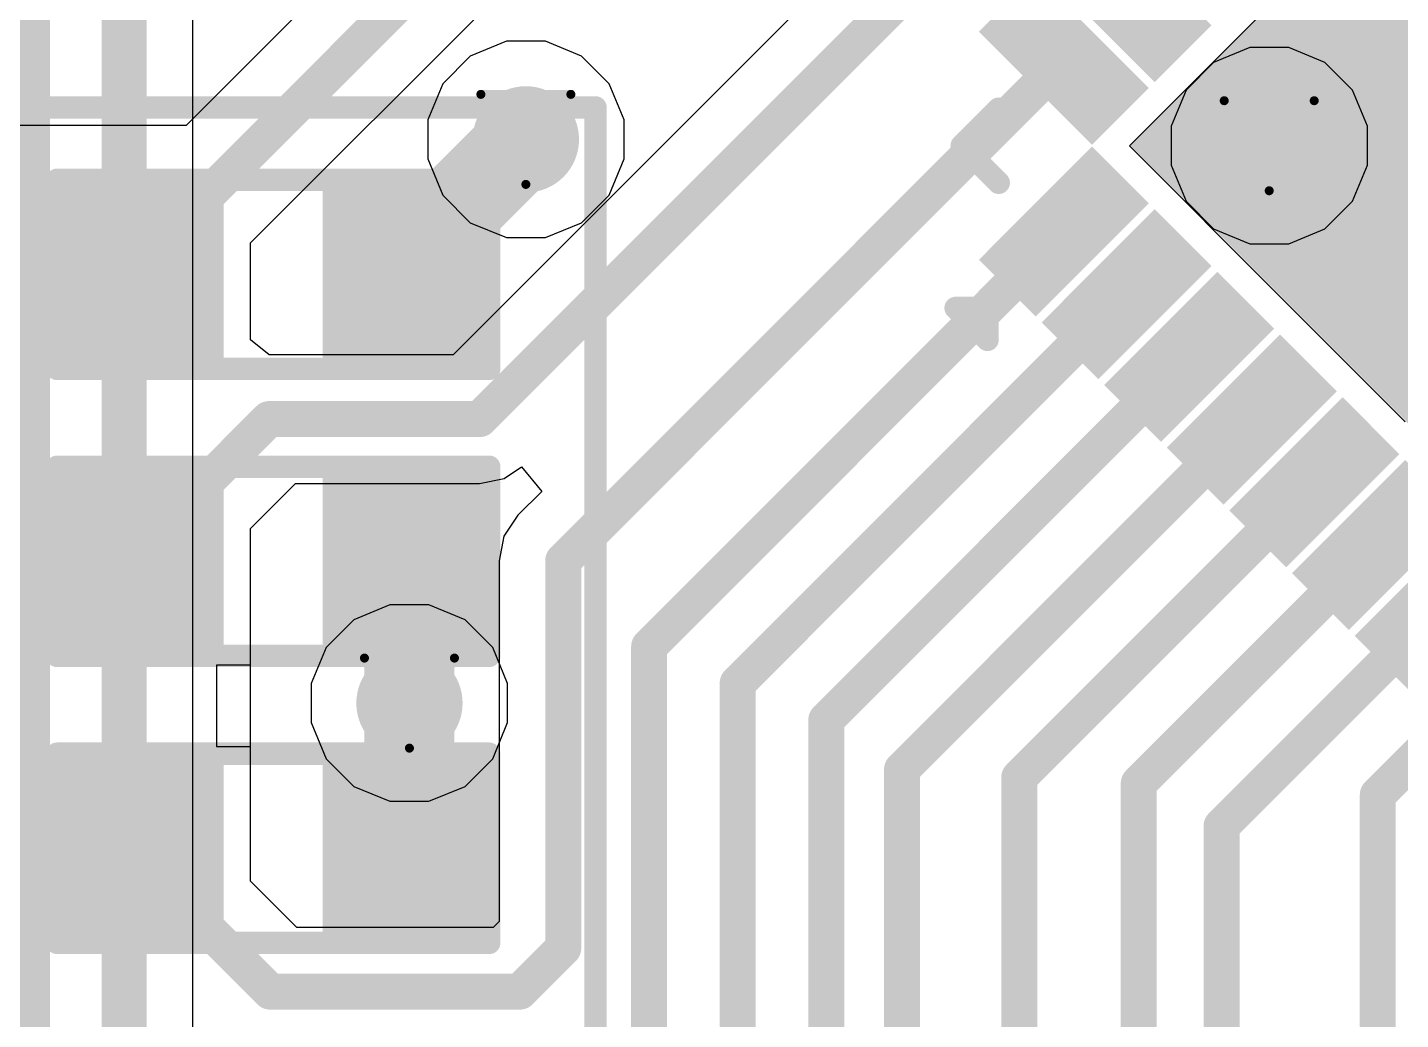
# Model space of a CAD drawing. Header units: inches. Extents: x 0 to 12.2, y 0 to 7.
# Drawn here: x 0.9288 to 1.2339, y 3.676 to 3.8963 of the extents above; entities that cross this region are included whole.
import ezdxf

# ---------------------------------------------------------------- set-up
doc = ezdxf.new("R2010")
doc.units = ezdxf.units.IN
doc.header["$MEASUREMENT"] = 0
for name, color, linetype in [('Bottom Layer', 5, 'Continuous'), ('Drill Drawing', 1, 'Continuous'), ('Layer 1', 16, 'Continuous'), ('Layer 2', 76, 'Continuous'), ('Top Layer', 1, 'Continuous'), ('Top Overlay', 2, 'Continuous'), ('Top Paste', 8, 'Continuous'), ('Top Solder', 216, 'Continuous'), ('Via Holes', 16, 'Continuous')]:
    doc.layers.add(name, color=color, linetype=linetype)

# ---------------------------------------------------------------- blocks, each defined once
blk = doc.blocks.new('32_QFN__5_5__23')
at = {"layer": 'Top Layer'}
for points in [[(-0.07382, 0.08209), (-0.07382, 0.10965), (-0.06398, 0.10965), (-0.06398, 0.08209)], [(-0.05413, 0.08209), (-0.05413, 0.10965), (-0.04429, 0.10965), (-0.04429, 0.08209)], [(-0.10965, 0.07382), (-0.08209, 0.07382), (-0.08209, 0.06398), (-0.10965, 0.06398)], [(-0.06791, 0.06791), (0.06791, 0.06791), (0.06791, -0.06791), (-0.06791, -0.06791)], [(-0.10965, 0.05413), (-0.08209, 0.05413), (-0.08209, 0.04429), (-0.10965, 0.04429)], [(-0.10965, 0.03445), (-0.08209, 0.03445), (-0.08209, 0.02461), (-0.10965, 0.02461)], [(-0.10965, 0.01476), (-0.08209, 0.01476), (-0.08209, 0.00492), (-0.10965, 0.00492)], [(-0.10965, -0.00492), (-0.08209, -0.00492), (-0.08209, -0.01476), (-0.10965, -0.01476)], [(-0.10965, -0.02461), (-0.08209, -0.02461), (-0.08209, -0.03445), (-0.10965, -0.03445)], [(-0.10965, -0.04429), (-0.08209, -0.04429), (-0.08209, -0.05413), (-0.10965, -0.05413)]]:
    blk.add_hatch(color=1, dxfattribs=at).paths.add_polyline_path(points)
at = {"layer": 'Top Paste'}
for points in [[(-0.07382, 0.08209), (-0.07382, 0.10965), (-0.06398, 0.10965), (-0.06398, 0.08209)], [(-0.05413, 0.08209), (-0.05413, 0.10965), (-0.04429, 0.10965), (-0.04429, 0.08209)], [(-0.10965, 0.07382), (-0.08209, 0.07382), (-0.08209, 0.06398), (-0.10965, 0.06398)], [(-0.10965, 0.05413), (-0.08209, 0.05413), (-0.08209, 0.04429), (-0.10965, 0.04429)], [(-0.10965, 0.03445), (-0.08209, 0.03445), (-0.08209, 0.02461), (-0.10965, 0.02461)], [(-0.10965, 0.01476), (-0.08209, 0.01476), (-0.08209, 0.00492), (-0.10965, 0.00492)], [(-0.10965, -0.00492), (-0.08209, -0.00492), (-0.08209, -0.01476), (-0.10965, -0.01476)], [(-0.10965, -0.02461), (-0.08209, -0.02461), (-0.08209, -0.03445), (-0.10965, -0.03445)], [(-0.10965, -0.04429), (-0.08209, -0.04429), (-0.08209, -0.05413), (-0.10965, -0.05413)]]:
    blk.add_hatch(color=8, dxfattribs=at).paths.add_polyline_path(points)
at = {"layer": 'Top Solder'}
for points in [[(-0.07782, 0.07809), (-0.07782, 0.11365), (-0.05998, 0.11365), (-0.05998, 0.07809)], [(-0.05813, 0.07809), (-0.05813, 0.11365), (-0.04029, 0.11365), (-0.04029, 0.07809)], [(-0.11365, 0.07782), (-0.07809, 0.07782), (-0.07809, 0.05998), (-0.11365, 0.05998)], [(-0.07191, 0.07191), (0.07191, 0.07191), (0.07191, -0.07191), (-0.07191, -0.07191)], [(-0.11365, 0.05813), (-0.07809, 0.05813), (-0.07809, 0.04029), (-0.11365, 0.04029)], [(-0.11365, 0.03845), (-0.07809, 0.03845), (-0.07809, 0.02061), (-0.11365, 0.02061)], [(-0.11365, 0.01876), (-0.07809, 0.01876), (-0.07809, 0.00092), (-0.11365, 0.00092)], [(-0.11365, -0.00092), (-0.07809, -0.00092), (-0.07809, -0.01876), (-0.11365, -0.01876)], [(-0.11365, -0.02061), (-0.07809, -0.02061), (-0.07809, -0.03845), (-0.11365, -0.03845)], [(-0.11365, -0.04029), (-0.07809, -0.04029), (-0.07809, -0.05813), (-0.11365, -0.05813)]]:
    blk.add_hatch(color=216, dxfattribs=at).paths.add_polyline_path(points)
at = {"layer": 'Top Overlay'}
for points in [[(-0.09843, 0.09843, 0.005, 0.005, 0), (-0.09843, 0.08681, 0.005, 0.005, 0)], [(-0.09843, 0.09843, 0.005, 0.005, 0), (-0.08681, 0.09843, 0.005, 0.005, 0)], [(-0.12487, 0.0739, 0.005, 0.005, 0), (-0.12487, 0.0639, 0.005, 0.005, 0)], [(-0.12487, 0.0739, 0.005, 0.005, 0), (-0.11987, 0.0689, 0.005, 0.005, 0)], [(-0.12487, 0.0639, 0.005, 0.005, 0), (-0.11987, 0.0689, 0.005, 0.005, 0)]]:
    blk.add_lwpolyline(points, format="xyseb", dxfattribs=at)
for points in [[(-0.09968, 0.09843, 0.0025, 0.0025, 1), (-0.09718, 0.09843, 0.0025, 0.0025, 1)], [(-0.09968, 0.09843, 0.0025, 0.0025, 1), (-0.09718, 0.09843, 0.0025, 0.0025, 1)], [(-0.08806, 0.09843, 0.0025, 0.0025, 1), (-0.08556, 0.09843, 0.0025, 0.0025, 1)], [(-0.09968, 0.08681, 0.0025, 0.0025, 1), (-0.09718, 0.08681, 0.0025, 0.0025, 1)], [(-0.12612, 0.0739, 0.0025, 0.0025, 1), (-0.12362, 0.0739, 0.0025, 0.0025, 1)], [(-0.12612, 0.0739, 0.0025, 0.0025, 1), (-0.12362, 0.0739, 0.0025, 0.0025, 1)], [(-0.12112, 0.0689, 0.0025, 0.0025, 1), (-0.11862, 0.0689, 0.0025, 0.0025, 1)], [(-0.12112, 0.0689, 0.0025, 0.0025, 1), (-0.11862, 0.0689, 0.0025, 0.0025, 1)], [(-0.12612, 0.0639, 0.0025, 0.0025, 1), (-0.12362, 0.0639, 0.0025, 0.0025, 1)], [(-0.12612, 0.0639, 0.0025, 0.0025, 1), (-0.12362, 0.0639, 0.0025, 0.0025, 1)]]:
    blk.add_lwpolyline(points, format="xyseb", close=True, dxfattribs=at)
blk = doc.blocks.new('R___0603_89')
at = {"layer": 'Top Layer'}
for points in [[(-0.015, 0.0175), (-0.015, -0.0175), (-0.045, -0.0175), (-0.045, 0.0175)], [(0.045, 0.0175), (0.045, -0.0175), (0.015, -0.0175), (0.015, 0.0175)]]:
    blk.add_hatch(color=1, dxfattribs=at).paths.add_polyline_path(points)
at = {"layer": 'Top Paste'}
for points in [[(-0.015, 0.0175), (-0.015, -0.0175), (-0.045, -0.0175), (-0.045, 0.0175)], [(0.045, 0.0175), (0.045, -0.0175), (0.015, -0.0175), (0.015, 0.0175)]]:
    blk.add_hatch(color=8, dxfattribs=at).paths.add_polyline_path(points)
at = {"layer": 'Top Solder'}
for points in [[(-0.011, 0.0215), (-0.011, -0.0215), (-0.049, -0.0215), (-0.049, 0.0215)], [(0.049, 0.0215), (0.049, -0.0215), (0.011, -0.0215), (0.011, 0.0215)]]:
    blk.add_hatch(color=216, dxfattribs=at).paths.add_polyline_path(points)
at = {"layer": 'Top Overlay'}
for points in [[(-0.048, 0.021, 0.005, 0.005, 0), (-0.048, -0.021, 0.005, 0.005, 0)], [(0.048, 0.021, 0.005, 0.005, 0), (-0.048, 0.021, 0.005, 0.005, 0)], [(0.048, 0.021, 0.005, 0.005, 0), (0.048, -0.021, 0.005, 0.005, 0)], [(0.048, -0.021, 0.005, 0.005, 0), (-0.048, -0.021, 0.005, 0.005, 0)]]:
    blk.add_lwpolyline(points, format="xyseb", dxfattribs=at)
for points in [[(-0.04925, 0.021, 0.0025, 0.0025, 1), (-0.04675, 0.021, 0.0025, 0.0025, 1)], [(-0.04925, 0.021, 0.0025, 0.0025, 1), (-0.04675, 0.021, 0.0025, 0.0025, 1)], [(0.04675, 0.021, 0.0025, 0.0025, 1), (0.04925, 0.021, 0.0025, 0.0025, 1)], [(0.04675, 0.021, 0.0025, 0.0025, 1), (0.04925, 0.021, 0.0025, 0.0025, 1)], [(-0.04925, -0.021, 0.0025, 0.0025, 1), (-0.04675, -0.021, 0.0025, 0.0025, 1)], [(-0.04925, -0.021, 0.0025, 0.0025, 1), (-0.04675, -0.021, 0.0025, 0.0025, 1)], [(0.04675, -0.021, 0.0025, 0.0025, 1), (0.04925, -0.021, 0.0025, 0.0025, 1)], [(0.04675, -0.021, 0.0025, 0.0025, 1), (0.04925, -0.021, 0.0025, 0.0025, 1)]]:
    blk.add_lwpolyline(points, format="xyseb", close=True, dxfattribs=at)
blk = doc.blocks.new('R___0603_90')
at = {"layer": 'Top Layer'}
for points in [[(-0.015, 0.0175), (-0.015, -0.0175), (-0.045, -0.0175), (-0.045, 0.0175)], [(0.045, 0.0175), (0.045, -0.0175), (0.015, -0.0175), (0.015, 0.0175)]]:
    blk.add_hatch(color=1, dxfattribs=at).paths.add_polyline_path(points)
at = {"layer": 'Top Paste'}
for points in [[(-0.015, 0.0175), (-0.015, -0.0175), (-0.045, -0.0175), (-0.045, 0.0175)], [(0.045, 0.0175), (0.045, -0.0175), (0.015, -0.0175), (0.015, 0.0175)]]:
    blk.add_hatch(color=8, dxfattribs=at).paths.add_polyline_path(points)
at = {"layer": 'Top Solder'}
for points in [[(-0.011, 0.0215), (-0.011, -0.0215), (-0.049, -0.0215), (-0.049, 0.0215)], [(0.049, 0.0215), (0.049, -0.0215), (0.011, -0.0215), (0.011, 0.0215)]]:
    blk.add_hatch(color=216, dxfattribs=at).paths.add_polyline_path(points)
at = {"layer": 'Top Overlay'}
for points in [[(-0.048, 0.021, 0.005, 0.005, 0), (-0.048, -0.021, 0.005, 0.005, 0)], [(0.048, 0.021, 0.005, 0.005, 0), (-0.048, 0.021, 0.005, 0.005, 0)], [(0.048, 0.021, 0.005, 0.005, 0), (0.048, -0.021, 0.005, 0.005, 0)], [(0.048, -0.021, 0.005, 0.005, 0), (-0.048, -0.021, 0.005, 0.005, 0)]]:
    blk.add_lwpolyline(points, format="xyseb", dxfattribs=at)
for points in [[(-0.04925, 0.021, 0.0025, 0.0025, 1), (-0.04675, 0.021, 0.0025, 0.0025, 1)], [(-0.04925, 0.021, 0.0025, 0.0025, 1), (-0.04675, 0.021, 0.0025, 0.0025, 1)], [(0.04675, 0.021, 0.0025, 0.0025, 1), (0.04925, 0.021, 0.0025, 0.0025, 1)], [(0.04675, 0.021, 0.0025, 0.0025, 1), (0.04925, 0.021, 0.0025, 0.0025, 1)], [(-0.04925, -0.021, 0.0025, 0.0025, 1), (-0.04675, -0.021, 0.0025, 0.0025, 1)], [(-0.04925, -0.021, 0.0025, 0.0025, 1), (-0.04675, -0.021, 0.0025, 0.0025, 1)], [(0.04675, -0.021, 0.0025, 0.0025, 1), (0.04925, -0.021, 0.0025, 0.0025, 1)], [(0.04675, -0.021, 0.0025, 0.0025, 1), (0.04925, -0.021, 0.0025, 0.0025, 1)]]:
    blk.add_lwpolyline(points, format="xyseb", close=True, dxfattribs=at)
blk = doc.blocks.new('R___0603_91')
at = {"layer": 'Top Layer'}
for points in [[(-0.015, 0.0175), (-0.015, -0.0175), (-0.045, -0.0175), (-0.045, 0.0175)], [(0.045, 0.0175), (0.045, -0.0175), (0.015, -0.0175), (0.015, 0.0175)]]:
    blk.add_hatch(color=1, dxfattribs=at).paths.add_polyline_path(points)
at = {"layer": 'Top Paste'}
for points in [[(-0.015, 0.0175), (-0.015, -0.0175), (-0.045, -0.0175), (-0.045, 0.0175)], [(0.045, 0.0175), (0.045, -0.0175), (0.015, -0.0175), (0.015, 0.0175)]]:
    blk.add_hatch(color=8, dxfattribs=at).paths.add_polyline_path(points)
at = {"layer": 'Top Solder'}
for points in [[(-0.011, 0.0215), (-0.011, -0.0215), (-0.049, -0.0215), (-0.049, 0.0215)], [(0.049, 0.0215), (0.049, -0.0215), (0.011, -0.0215), (0.011, 0.0215)]]:
    blk.add_hatch(color=216, dxfattribs=at).paths.add_polyline_path(points)
at = {"layer": 'Top Overlay'}
for points in [[(-0.048, 0.021, 0.005, 0.005, 0), (-0.048, -0.021, 0.005, 0.005, 0)], [(0.048, 0.021, 0.005, 0.005, 0), (-0.048, 0.021, 0.005, 0.005, 0)], [(0.048, 0.021, 0.005, 0.005, 0), (0.048, -0.021, 0.005, 0.005, 0)], [(0.048, -0.021, 0.005, 0.005, 0), (-0.048, -0.021, 0.005, 0.005, 0)]]:
    blk.add_lwpolyline(points, format="xyseb", dxfattribs=at)
for points in [[(-0.04925, 0.021, 0.0025, 0.0025, 1), (-0.04675, 0.021, 0.0025, 0.0025, 1)], [(-0.04925, 0.021, 0.0025, 0.0025, 1), (-0.04675, 0.021, 0.0025, 0.0025, 1)], [(0.04675, 0.021, 0.0025, 0.0025, 1), (0.04925, 0.021, 0.0025, 0.0025, 1)], [(0.04675, 0.021, 0.0025, 0.0025, 1), (0.04925, 0.021, 0.0025, 0.0025, 1)], [(-0.04925, -0.021, 0.0025, 0.0025, 1), (-0.04675, -0.021, 0.0025, 0.0025, 1)], [(-0.04925, -0.021, 0.0025, 0.0025, 1), (-0.04675, -0.021, 0.0025, 0.0025, 1)], [(0.04675, -0.021, 0.0025, 0.0025, 1), (0.04925, -0.021, 0.0025, 0.0025, 1)], [(0.04675, -0.021, 0.0025, 0.0025, 1), (0.04925, -0.021, 0.0025, 0.0025, 1)]]:
    blk.add_lwpolyline(points, format="xyseb", close=True, dxfattribs=at)

msp = doc.modelspace()

# ---------------------------------------------------------------- hatches: boundary and pattern name
at = {"layer": 'Bottom Layer'}
h = msp.add_hatch(color=5, dxfattribs=at)
edge = h.paths.add_edge_path()
edge.add_arc((1.03954, 3.87149), 0.01181, 0, 360)
h = msp.add_hatch(color=5, dxfattribs=at)
edge = h.paths.add_edge_path()
edge.add_arc((1.20472, 3.87008), 0.01181, 0, 360)
h = msp.add_hatch(color=5, dxfattribs=at)
edge = h.paths.add_edge_path()
edge.add_arc((1.01367, 3.74627), 0.01181, 0, 360)
at = {"layer": 'Layer 1'}
h = msp.add_hatch(color=16, dxfattribs=at)
edge = h.paths.add_edge_path()
edge.add_arc((1.03954, 3.87149), 0.01181, 0, 360)
h = msp.add_hatch(color=16, dxfattribs=at)
edge = h.paths.add_edge_path()
edge.add_arc((1.20472, 3.87008), 0.01181, 0, 360)
h = msp.add_hatch(color=16, dxfattribs=at)
edge = h.paths.add_edge_path()
edge.add_arc((1.01367, 3.74627), 0.01181, 0, 360)
at = {"layer": 'Layer 2'}
h = msp.add_hatch(color=76, dxfattribs=at)
edge = h.paths.add_edge_path()
edge.add_arc((1.03954, 3.87149), 0.01181, 0, 360)
h = msp.add_hatch(color=76, dxfattribs=at)
edge = h.paths.add_edge_path()
edge.add_arc((1.20472, 3.87008), 0.01181, 0, 360)
h = msp.add_hatch(color=76, dxfattribs=at)
edge = h.paths.add_edge_path()
edge.add_arc((1.01367, 3.74627), 0.01181, 0, 360)
at = {"layer": 'Top Layer'}
h = msp.add_hatch(color=1, dxfattribs=at)
edge = h.paths.add_edge_path()
edge.add_arc((1.03954, 3.87149), 0.01181, 0, 360)
h = msp.add_hatch(color=1, dxfattribs=at)
edge = h.paths.add_edge_path()
edge.add_arc((1.20472, 3.87008), 0.01181, 0, 360)
h = msp.add_hatch(color=1, dxfattribs=at)
edge = h.paths.add_edge_path()
edge.add_arc((1.01367, 3.74627), 0.01181, 0, 360)
at = {"layer": 'Via Holes'}
h = msp.add_hatch(color=7, dxfattribs=at)
edge = h.paths.add_edge_path()
edge.add_arc((1.03954, 3.87149), 0.00591, 0, 360)
h = msp.add_hatch(color=7, dxfattribs=at)
edge = h.paths.add_edge_path()
edge.add_arc((1.20472, 3.87008), 0.00591, 0, 360)
h = msp.add_hatch(color=7, dxfattribs=at)
edge = h.paths.add_edge_path()
edge.add_arc((1.01367, 3.74627), 0.00591, 0, 360)

# ---------------------------------------------------------------- linework, layer by layer
at = {"layer": 'Bottom Layer'}
msp.add_line((0.96554, 3.01775), (0.96554, 4.24456), dxfattribs=at)
for points in [[(0.9288, 2.3907, 0.01, 0.01, 0), (0.9288, 4.25724, 0.01, 0.01, 0)], [(0.95025, 3.01775, 0.01, 0.01, 0), (0.95025, 4.24456, 0.01, 0.01, 0)]]:
    msp.add_lwpolyline(points, format="xyseb", dxfattribs=at)
at = {"layer": 'Drill Drawing'}
for points in [[(1.02954, 3.88149, 0.002, 0.002, 0), (1.04954, 3.88149, 0.002, 0.002, 0)], [(1.02954, 3.88149, 0.002, 0.002, 0), (1.03954, 3.86149, 0.002, 0.002, 0)], [(1.03954, 3.86149, 0.002, 0.002, 0), (1.04954, 3.88149, 0.002, 0.002, 0)], [(1.19472, 3.88008, 0.002, 0.002, 0), (1.21472, 3.88008, 0.002, 0.002, 0)], [(1.19472, 3.88008, 0.002, 0.002, 0), (1.20472, 3.86008, 0.002, 0.002, 0)], [(1.20472, 3.86008, 0.002, 0.002, 0), (1.21472, 3.88008, 0.002, 0.002, 0)], [(1.00367, 3.75627, 0.002, 0.002, 0), (1.02367, 3.75627, 0.002, 0.002, 0)], [(1.00367, 3.75627, 0.002, 0.002, 0), (1.01367, 3.73627, 0.002, 0.002, 0)], [(1.01367, 3.73627, 0.002, 0.002, 0), (1.02367, 3.75627, 0.002, 0.002, 0)]]:
    msp.add_lwpolyline(points, format="xyseb", dxfattribs=at)
for points in [[(1.02904, 3.88149, 0.001, 0.001, 1), (1.03004, 3.88149, 0.001, 0.001, 1)], [(1.02904, 3.88149, 0.001, 0.001, 1), (1.03004, 3.88149, 0.001, 0.001, 1)], [(1.04904, 3.88149, 0.001, 0.001, 1), (1.05004, 3.88149, 0.001, 0.001, 1)], [(1.04904, 3.88149, 0.001, 0.001, 1), (1.05004, 3.88149, 0.001, 0.001, 1)], [(1.19422, 3.88008, 0.001, 0.001, 1), (1.19522, 3.88008, 0.001, 0.001, 1)], [(1.19422, 3.88008, 0.001, 0.001, 1), (1.19522, 3.88008, 0.001, 0.001, 1)], [(1.21422, 3.88008, 0.001, 0.001, 1), (1.21522, 3.88008, 0.001, 0.001, 1)], [(1.21422, 3.88008, 0.001, 0.001, 1), (1.21522, 3.88008, 0.001, 0.001, 1)], [(1.03904, 3.86149, 0.001, 0.001, 1), (1.04004, 3.86149, 0.001, 0.001, 1)], [(1.03904, 3.86149, 0.001, 0.001, 1), (1.04004, 3.86149, 0.001, 0.001, 1)], [(1.20422, 3.86008, 0.001, 0.001, 1), (1.20522, 3.86008, 0.001, 0.001, 1)], [(1.20422, 3.86008, 0.001, 0.001, 1), (1.20522, 3.86008, 0.001, 0.001, 1)], [(1.00317, 3.75627, 0.001, 0.001, 1), (1.00417, 3.75627, 0.001, 0.001, 1)], [(1.00317, 3.75627, 0.001, 0.001, 1), (1.00417, 3.75627, 0.001, 0.001, 1)], [(1.02317, 3.75627, 0.001, 0.001, 1), (1.02417, 3.75627, 0.001, 0.001, 1)], [(1.02317, 3.75627, 0.001, 0.001, 1), (1.02417, 3.75627, 0.001, 0.001, 1)], [(1.01317, 3.73627, 0.001, 0.001, 1), (1.01417, 3.73627, 0.001, 0.001, 1)], [(1.01317, 3.73627, 0.001, 0.001, 1), (1.01417, 3.73627, 0.001, 0.001, 1)]]:
    msp.add_lwpolyline(points, format="xyseb", close=True, dxfattribs=at)
at = {"layer": 'Layer 2'}
for p, q in [((1.0352, 3.8933), (1.02718, 3.88998)), ((1.04388, 3.8933), (1.0352, 3.8933)), ((1.05189, 3.88998), (1.04388, 3.8933)), ((1.20038, 3.89189), (1.19237, 3.88857)), ((1.20906, 3.89189), (1.20038, 3.89189)), ((1.21708, 3.88857), (1.20906, 3.89189)), ((1.02718, 3.88998), (1.02105, 3.88384)), ((1.05803, 3.88384), (1.05189, 3.88998)), ((1.19237, 3.88857), (1.18623, 3.88244)), ((1.22321, 3.88244), (1.21708, 3.88857)), ((1.02105, 3.88384), (1.01773, 3.87582)), ((1.06135, 3.87582), (1.05803, 3.88384)), ((1.18623, 3.88244), (1.18291, 3.87442)), ((1.22653, 3.87442), (1.22321, 3.88244)), ((1.01773, 3.87582), (1.01773, 3.86715)), ((1.06135, 3.86715), (1.06135, 3.87582)), ((1.18291, 3.87442), (1.18291, 3.86574)), ((1.22653, 3.86574), (1.22653, 3.87442)), ((1.01773, 3.86715), (1.02105, 3.85913)), ((1.05803, 3.85913), (1.06135, 3.86715)), ((1.18291, 3.86574), (1.18623, 3.85773)), ((1.22321, 3.85773), (1.22653, 3.86574)), ((1.02105, 3.85913), (1.02718, 3.85299)), ((1.05189, 3.85299), (1.05803, 3.85913)), ((1.18623, 3.85773), (1.19237, 3.85159)), ((1.21708, 3.85159), (1.22321, 3.85773)), ((1.02718, 3.85299), (1.0352, 3.84967)), ((1.04388, 3.84967), (1.05189, 3.85299)), ((1.19237, 3.85159), (1.20038, 3.84827)), ((1.20906, 3.84827), (1.21708, 3.85159)), ((1.0352, 3.84967), (1.04388, 3.84967)), ((1.20038, 3.84827), (1.20906, 3.84827)), ((1.00933, 3.76809), (1.00131, 3.76477)), ((1.01801, 3.76809), (1.00933, 3.76809)), ((1.02602, 3.76477), (1.01801, 3.76809)), ((1.00131, 3.76477), (0.99518, 3.75863)), ((1.03216, 3.75863), (1.02602, 3.76477)), ((0.99518, 3.75863), (0.99186, 3.75061)), ((1.03548, 3.75061), (1.03216, 3.75863)), ((0.99186, 3.75061), (0.99186, 3.74194)), ((1.03548, 3.74194), (1.03548, 3.75061)), ((0.99186, 3.74194), (0.99518, 3.73392)), ((1.03216, 3.73392), (1.03548, 3.74194)), ((0.99518, 3.73392), (1.00131, 3.72778)), ((1.02602, 3.72778), (1.03216, 3.73392)), ((1.00131, 3.72778), (1.00933, 3.72446)), ((1.01801, 3.72446), (1.02602, 3.72778)), ((1.00933, 3.72446), (1.01801, 3.72446))]:
    msp.add_line(p, q, dxfattribs=at)
at = {"layer": 'Top Layer'}
for p, q in [((1.03854, 3.94907), (0.96406, 3.87458)), ((0.97838, 3.84853), (1.05455, 3.9247)), ((1.11797, 3.91824), (1.02336, 3.82363)), ((1.17364, 3.87008), (1.21359, 3.91003)), ((0.96406, 3.87458), (0.87501, 3.87458)), ((1.20711, 3.83662), (1.17364, 3.87008)), ((0.97838, 3.82698), (0.97838, 3.84853)), ((1.23494, 3.80878), (1.20711, 3.83662)), ((0.98246, 3.82363), (0.97838, 3.82698)), ((1.02336, 3.82363), (0.98246, 3.82363)), ((0.98246, 3.82363), (0.98246, 3.82363)), ((1.03474, 3.79617), (1.03859, 3.79874)), ((1.03859, 3.79874), (1.04305, 3.7933)), ((1.02927, 3.79508), (1.03474, 3.79617)), ((0.97838, 3.78509), (0.98837, 3.79508)), ((0.98837, 3.79508), (1.02927, 3.79508)), ((1.02927, 3.79508), (1.02927, 3.79508)), ((1.04305, 3.7933), (1.03775, 3.788)), ((1.03775, 3.788), (1.03466, 3.78337)), ((0.97838, 3.73667), (0.97838, 3.78509)), ((1.03466, 3.78337), (1.03357, 3.77791)), ((1.03357, 3.77791), (1.03357, 3.77791)), ((1.03357, 3.77791), (1.03357, 3.69776)), ((0.97079, 3.75469), (0.97079, 3.73667)), ((0.97838, 3.75469), (0.97079, 3.75469)), ((0.97838, 3.73667), (0.97838, 3.75469)), ((0.97079, 3.73667), (0.97838, 3.73667)), ((0.97838, 3.70672), (0.97838, 3.73667)), ((0.98863, 3.69646), (0.97838, 3.70672)), ((1.03228, 3.69646), (0.98863, 3.69646)), ((1.03357, 3.69776), (1.03228, 3.69646))]:
    msp.add_line(p, q, dxfattribs=at)
for points in [[(0.96467, 3.85501, 0.008, 0.008, 0), (1.04864, 3.93898, 0.008, 0.008, 0)], [(1.02927, 3.80936, 0.008, 0.008, 0), (1.14118, 3.92126, 0.008, 0.008, 0)], [(1.04784, 3.77791, 0.008, 0.008, 0), (1.15908, 3.88915, 0.008, 0.008, 0)], [(1.02021, 3.85216, 0.02, 0.02, 0), (1.03954, 3.87149, 0.02, 0.02, 0)], [(0.95338, 3.84401, 0.008, 0.008, 0), (0.96438, 3.85501, 0.008, 0.008, 0)], [(0.96438, 3.85501, 0.008, 0.008, 0), (0.96467, 3.85501, 0.008, 0.008, 0)], [(1.06693, 3.75885, 0.008, 0.008, 0), (1.15908, 3.85101, 0.008, 0.008, 0)], [(0.90501, 3.84151, 0.015, 0.015, 0), (0.95338, 3.84151, 0.015, 0.015, 0)], [(0.95338, 3.84151, 0.008, 0.008, 0), (0.95338, 3.84401, 0.008, 0.008, 0)], [(1.08661, 3.7507, 0.008, 0.008, 0), (1.173, 3.83709, 0.008, 0.008, 0)], [(1.1063, 3.74255, 0.008, 0.008, 0), (1.18692, 3.82317, 0.008, 0.008, 0)], [(0.95338, 3.78027, 0.008, 0.008, 0), (0.98246, 3.80936, 0.008, 0.008, 0)], [(0.98246, 3.80936, 0.008, 0.008, 0), (1.02927, 3.80936, 0.008, 0.008, 0)], [(1.12312, 3.73153, 0.008, 0.008, 0), (1.20084, 3.80925, 0.008, 0.008, 0)], [(1.14916, 3.72974, 0.008, 0.008, 0), (1.21476, 3.79533, 0.008, 0.008, 0)], [(1.01367, 3.74627, 0.02, 0.02, 0), (1.01367, 3.77777, 0.02, 0.02, 0)], [(0.90501, 3.77777, 0.015, 0.015, 0), (0.95338, 3.77777, 0.015, 0.015, 0)], [(0.95338, 3.77777, 0.008, 0.008, 0), (0.95338, 3.78027, 0.008, 0.008, 0)], [(1.17573, 3.72846, 0.008, 0.008, 0), (1.22868, 3.78141, 0.008, 0.008, 0)], [(1.04784, 3.69184, 0.008, 0.008, 0), (1.04784, 3.77791, 0.008, 0.008, 0)], [(1.19412, 3.71894, 0.008, 0.008, 0), (1.2426, 3.76742, 0.008, 0.008, 0)], [(1.06693, 3.63493, 0.008, 0.008, 0), (1.06693, 3.75885, 0.008, 0.008, 0)], [(1.01367, 3.71894, 0.02, 0.02, 0), (1.01367, 3.74627, 0.02, 0.02, 0)], [(1.22885, 3.72591, 0.008, 0.008, 0), (1.25652, 3.75358, 0.008, 0.008, 0)], [(1.08661, 3.63109, 0.008, 0.008, 0), (1.08661, 3.7507, 0.008, 0.008, 0)], [(1.1063, 3.62639, 0.008, 0.008, 0), (1.1063, 3.74255, 0.008, 0.008, 0)], [(1.12312, 3.61888, 0.008, 0.008, 0), (1.12312, 3.73153, 0.008, 0.008, 0)], [(1.14916, 3.58924, 0.008, 0.008, 0), (1.14916, 3.72974, 0.008, 0.008, 0)], [(1.17573, 3.51323, 0.008, 0.008, 0), (1.17573, 3.72846, 0.008, 0.008, 0)], [(1.22885, 3.584, 0.008, 0.008, 0), (1.22885, 3.72591, 0.008, 0.008, 0)], [(1.19412, 3.56246, 0.008, 0.008, 0), (1.19412, 3.71894, 0.008, 0.008, 0)], [(0.90501, 3.71403, 0.015, 0.015, 0), (0.95338, 3.71403, 0.015, 0.015, 0)], [(0.95338, 3.71153, 0.008, 0.008, 0), (0.95338, 3.71403, 0.008, 0.008, 0)], [(0.95338, 3.71153, 0.008, 0.008, 0), (0.98272, 3.68219, 0.008, 0.008, 0)], [(1.03819, 3.68219, 0.008, 0.008, 0), (1.04784, 3.69184, 0.008, 0.008, 0)], [(0.98272, 3.68219, 0.008, 0.008, 0), (1.03819, 3.68219, 0.008, 0.008, 0)]]:
    msp.add_lwpolyline(points, format="xyseb", dxfattribs=at)
for points in [[(1.15708, 3.88915, 0.004, 0.004, 1), (1.16108, 3.88915, 0.004, 0.004, 1)], [(1.03454, 3.87149, 0.01, 0.01, 1), (1.04454, 3.87149, 0.01, 0.01, 1)], [(1.01521, 3.85216, 0.01, 0.01, 1), (1.02521, 3.85216, 0.01, 0.01, 1)], [(0.96238, 3.85501, 0.004, 0.004, 1), (0.96638, 3.85501, 0.004, 0.004, 1)], [(0.96238, 3.85501, 0.004, 0.004, 1), (0.96638, 3.85501, 0.004, 0.004, 1)], [(0.96267, 3.85501, 0.004, 0.004, 1), (0.96667, 3.85501, 0.004, 0.004, 1)], [(0.96267, 3.85501, 0.004, 0.004, 1), (0.96667, 3.85501, 0.004, 0.004, 1)], [(1.15708, 3.85101, 0.004, 0.004, 1), (1.16108, 3.85101, 0.004, 0.004, 1)], [(0.94963, 3.84151, 0.0075, 0.0075, 1), (0.95713, 3.84151, 0.0075, 0.0075, 1)], [(0.95138, 3.84401, 0.004, 0.004, 1), (0.95538, 3.84401, 0.004, 0.004, 1)], [(0.95138, 3.84401, 0.004, 0.004, 1), (0.95538, 3.84401, 0.004, 0.004, 1)], [(0.95138, 3.84151, 0.004, 0.004, 1), (0.95538, 3.84151, 0.004, 0.004, 1)], [(1.171, 3.83709, 0.004, 0.004, 1), (1.175, 3.83709, 0.004, 0.004, 1)], [(1.18492, 3.82317, 0.004, 0.004, 1), (1.18892, 3.82317, 0.004, 0.004, 1)], [(0.98046, 3.80936, 0.004, 0.004, 1), (0.98446, 3.80936, 0.004, 0.004, 1)], [(0.98046, 3.80936, 0.004, 0.004, 1), (0.98446, 3.80936, 0.004, 0.004, 1)], [(1.02727, 3.80936, 0.004, 0.004, 1), (1.03127, 3.80936, 0.004, 0.004, 1)], [(1.02727, 3.80936, 0.004, 0.004, 1), (1.03127, 3.80936, 0.004, 0.004, 1)], [(1.19884, 3.80925, 0.004, 0.004, 1), (1.20284, 3.80925, 0.004, 0.004, 1)], [(1.21276, 3.79533, 0.004, 0.004, 1), (1.21676, 3.79533, 0.004, 0.004, 1)], [(1.00867, 3.77777, 0.01, 0.01, 1), (1.01867, 3.77777, 0.01, 0.01, 1)], [(0.94963, 3.77777, 0.0075, 0.0075, 1), (0.95713, 3.77777, 0.0075, 0.0075, 1)], [(0.95138, 3.78027, 0.004, 0.004, 1), (0.95538, 3.78027, 0.004, 0.004, 1)], [(0.95138, 3.78027, 0.004, 0.004, 1), (0.95538, 3.78027, 0.004, 0.004, 1)], [(1.22668, 3.78141, 0.004, 0.004, 1), (1.23068, 3.78141, 0.004, 0.004, 1)], [(0.95138, 3.77777, 0.004, 0.004, 1), (0.95538, 3.77777, 0.004, 0.004, 1)], [(1.04584, 3.77791, 0.004, 0.004, 1), (1.04984, 3.77791, 0.004, 0.004, 1)], [(1.04584, 3.77791, 0.004, 0.004, 1), (1.04984, 3.77791, 0.004, 0.004, 1)], [(1.06493, 3.75885, 0.004, 0.004, 1), (1.06893, 3.75885, 0.004, 0.004, 1)], [(1.06493, 3.75885, 0.004, 0.004, 1), (1.06893, 3.75885, 0.004, 0.004, 1)], [(1.00867, 3.74627, 0.01, 0.01, 1), (1.01867, 3.74627, 0.01, 0.01, 1)], [(1.00867, 3.74627, 0.01, 0.01, 1), (1.01867, 3.74627, 0.01, 0.01, 1)], [(1.08461, 3.7507, 0.004, 0.004, 1), (1.08861, 3.7507, 0.004, 0.004, 1)], [(1.08461, 3.7507, 0.004, 0.004, 1), (1.08861, 3.7507, 0.004, 0.004, 1)], [(1.1043, 3.74255, 0.004, 0.004, 1), (1.1083, 3.74255, 0.004, 0.004, 1)], [(1.1043, 3.74255, 0.004, 0.004, 1), (1.1083, 3.74255, 0.004, 0.004, 1)], [(1.12112, 3.73153, 0.004, 0.004, 1), (1.12512, 3.73153, 0.004, 0.004, 1)], [(1.12112, 3.73153, 0.004, 0.004, 1), (1.12512, 3.73153, 0.004, 0.004, 1)], [(1.14716, 3.72974, 0.004, 0.004, 1), (1.15116, 3.72974, 0.004, 0.004, 1)], [(1.14716, 3.72974, 0.004, 0.004, 1), (1.15116, 3.72974, 0.004, 0.004, 1)], [(1.17373, 3.72846, 0.004, 0.004, 1), (1.17773, 3.72846, 0.004, 0.004, 1)], [(1.17373, 3.72846, 0.004, 0.004, 1), (1.17773, 3.72846, 0.004, 0.004, 1)], [(1.00867, 3.71894, 0.01, 0.01, 1), (1.01867, 3.71894, 0.01, 0.01, 1)], [(1.22685, 3.72591, 0.004, 0.004, 1), (1.23085, 3.72591, 0.004, 0.004, 1)], [(1.22685, 3.72591, 0.004, 0.004, 1), (1.23085, 3.72591, 0.004, 0.004, 1)], [(1.19212, 3.71894, 0.004, 0.004, 1), (1.19612, 3.71894, 0.004, 0.004, 1)], [(1.19212, 3.71894, 0.004, 0.004, 1), (1.19612, 3.71894, 0.004, 0.004, 1)], [(0.94963, 3.71403, 0.0075, 0.0075, 1), (0.95713, 3.71403, 0.0075, 0.0075, 1)], [(0.95138, 3.71403, 0.004, 0.004, 1), (0.95538, 3.71403, 0.004, 0.004, 1)], [(0.95138, 3.71153, 0.004, 0.004, 1), (0.95538, 3.71153, 0.004, 0.004, 1)], [(0.95138, 3.71153, 0.004, 0.004, 1), (0.95538, 3.71153, 0.004, 0.004, 1)], [(1.04584, 3.69184, 0.004, 0.004, 1), (1.04984, 3.69184, 0.004, 0.004, 1)], [(1.04584, 3.69184, 0.004, 0.004, 1), (1.04984, 3.69184, 0.004, 0.004, 1)], [(0.98072, 3.68219, 0.004, 0.004, 1), (0.98472, 3.68219, 0.004, 0.004, 1)], [(0.98072, 3.68219, 0.004, 0.004, 1), (0.98472, 3.68219, 0.004, 0.004, 1)], [(1.03619, 3.68219, 0.004, 0.004, 1), (1.04019, 3.68219, 0.004, 0.004, 1)], [(1.03619, 3.68219, 0.004, 0.004, 1), (1.04019, 3.68219, 0.004, 0.004, 1)]]:
    msp.add_lwpolyline(points, format="xyseb", close=True, dxfattribs=at)
at = {"layer": 'Top Overlay'}
for points in [[(0.82701, 3.87858, 0.005, 0.005, 0), (1.055, 3.87858, 0.005, 0.005, 0)], [(1.055, 3.56001, 0.005, 0.005, 0), (1.055, 3.87858, 0.005, 0.005, 0)]]:
    msp.add_lwpolyline(points, format="xyseb", dxfattribs=at)
msp.add_lwpolyline([(1.05375, 3.87858, 0.0025, 0.0025, 1), (1.05625, 3.87858, 0.0025, 0.0025, 1)], format="xyseb", close=True, dxfattribs=at)
msp.add_lwpolyline([(1.05375, 3.87858, 0.0025, 0.0025, 1), (1.05625, 3.87858, 0.0025, 0.0025, 1)], format="xyseb", close=True, dxfattribs=at)

# ---------------------------------------------------------------- block references
for name, p, rotation in [('32_QFN__5_5__23', (1.27559, 3.87008), 45), ('R___0603_91', (0.98338, 3.84151), 180), ('R___0603_90', (0.98338, 3.77777), 180), ('R___0603_89', (0.98338, 3.71403), 180)]:
    msp.add_blockref(name, p, dxfattribs=dict(rotation=rotation))

doc.saveas('drawing.dxf')
